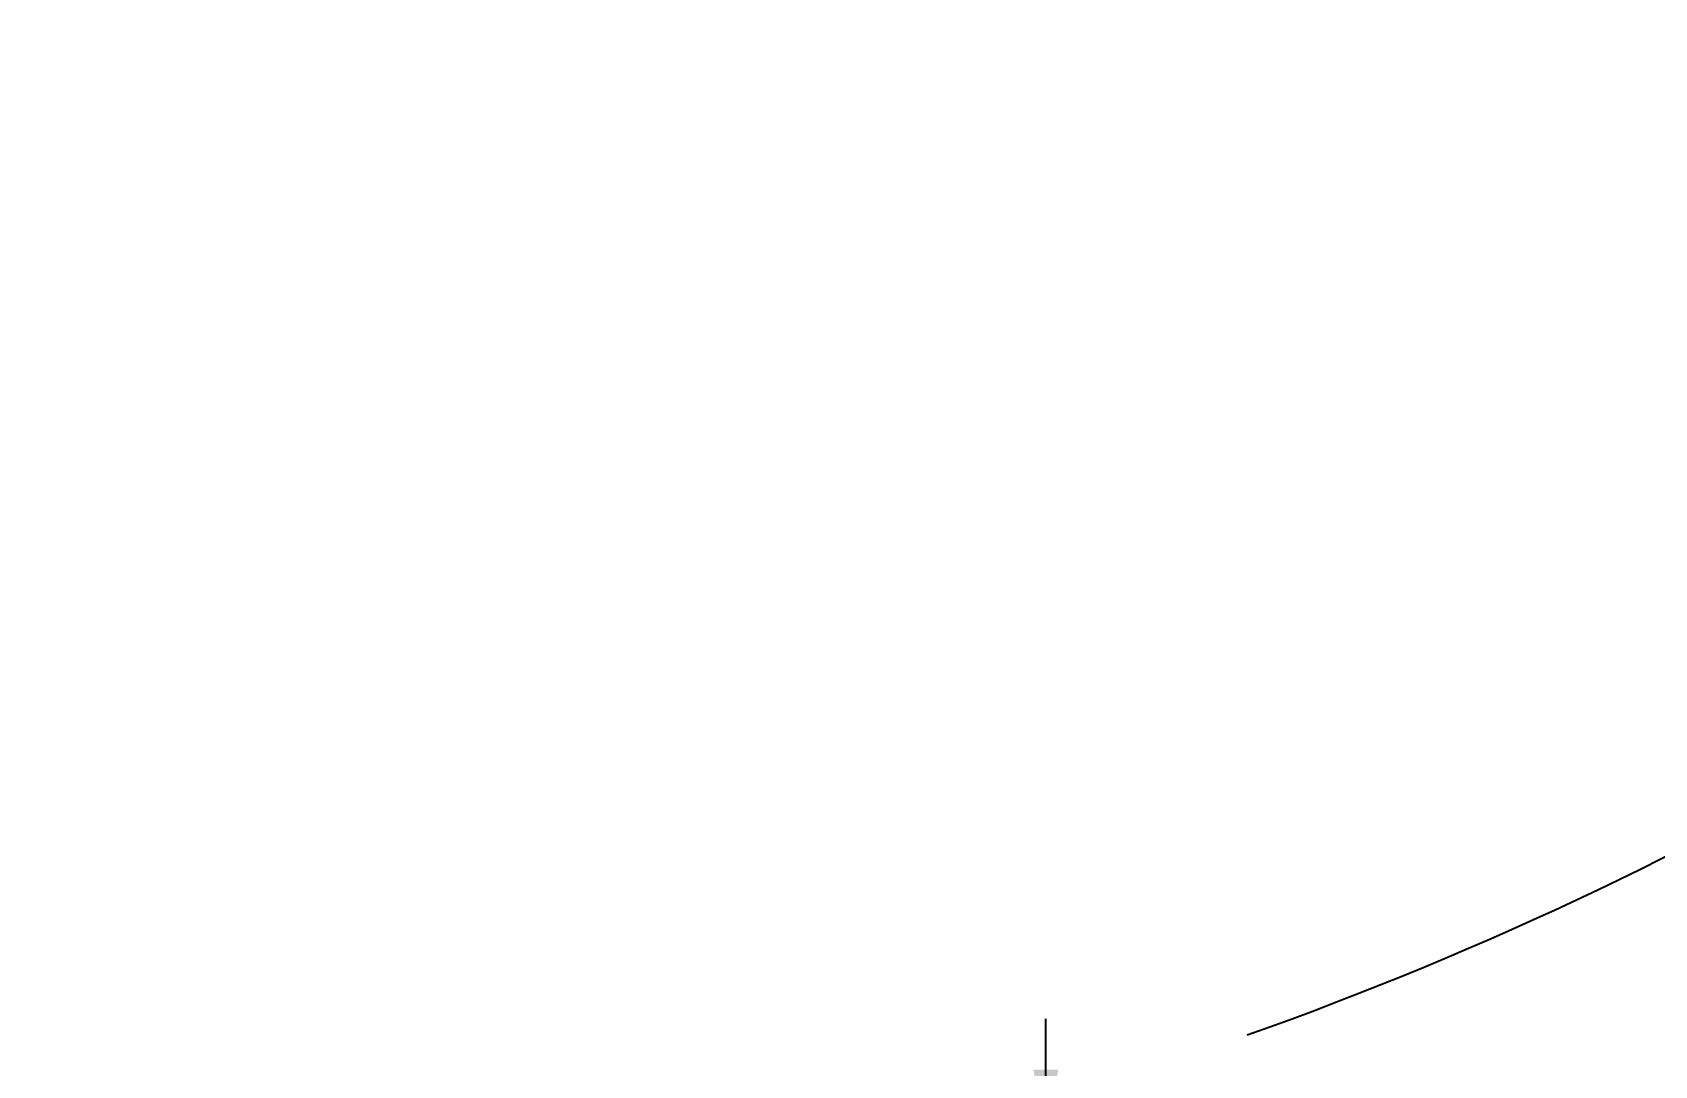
# Model space of a CAD drawing. Header units: millimetres. Extents: x 8 to 867, y 8 to 585.
# Drawn here: x 734.8 to 798.6, y 432 to 472.7 of the extents above; entities that cross this region are included whole.
import ezdxf

# ---------------------------------------------------------------- set-up
doc = ezdxf.new("R2010")
doc.units = ezdxf.units.MM
doc.layers.add('DIMENSIONS', color=2, linetype='Continuous')
doc.styles.add('SLDTEXTSTYLE0', font='TXT', dxfattribs={"width": 0.75})
doc.dimstyles.new('SLDDIMSTYLE21', dxfattribs={"dimtxt": 3.5, "dimasz": 2, "dimexe": 0, "dimexo": 0.0625, "dimgap": 0.875, "dimtad": 1, "dimrnd": 1e-09, "dimzin": 12, "dimdsep": 46, "dimtxsty": 'SLDTEXTSTYLE0', "dimsah": 1, "dimcen": 0.09, "dimadec": 0, "dimazin": 3, "dimtfac": 1, "dimtmove": 0, "dimatfit": 0, "dimfxl": 0, "dimfrac": 2, "dimtolj": 1, "dimtzin": 12, "dimarcsym": 0})
doc.dimstyles.new('SLDDIMSTYLE22', dxfattribs={"dimtxt": 3.5, "dimasz": 2, "dimexe": 0, "dimexo": 0.0625, "dimgap": 0.875, "dimtad": 1, "dimrnd": 1e-09, "dimzin": 12, "dimdsep": 46, "dimtxsty": 'SLDTEXTSTYLE0', "dimsah": 1, "dimcen": 0, "dimadec": 0, "dimazin": 3, "dimtfac": 1, "dimtofl": 0, "dimtmove": 0, "dimatfit": 3, "dimfxl": 0, "dimfrac": 2, "dimtolj": 1, "dimtzin": 12, "dimarcsym": 0})

# ---------------------------------------------------------------- blocks, each defined once
blk = doc.blocks.new('_D_57')
at = {"layer": 'DIMENSIONS'}
for p, q in [((774.676, 429.833), (774.676, 433.833)), ((765.03, 429.833), (776.676, 429.833)), ((774.676, 429.833), (774.676, 421.833)), ((758.598, 421.833), (776.676, 421.833)), ((774.676, 421.833), (774.676, 417.833))]:
    blk.add_line(p, q, dxfattribs=at)
for points in [[(774.676, 429.833), (775.176, 431.833), (774.176, 431.833)], [(774.676, 421.833), (774.176, 419.833), (775.176, 419.833)]]:
    blk.add_solid(points, dxfattribs=at)
at = {"layer": 'DIMENSIONS', "insert": (770.164, 424.54), "char_height": 3.5, "attachment_point": 1, "rotation": 90, "style": 'SLDTEXTSTYLE0'}
blk.add_mtext('8', dxfattribs=at)
blk = doc.blocks.new('_D_87')
at = {"layer": 'DIMENSIONS'}
blk.add_line((786.397, 544.029), (734.78, 568.209), dxfattribs=at)
blk.add_arc((734.78, 568.209), 143.231, 289.50519, 336.90962, dxfattribs=at)
blk.add_solid([(786.397, 544.029), (784.798, 545.331), (784.374, 544.425)], dxfattribs=at)
at = {"layer": 'DIMENSIONS', "insert": (771.879, 555.806), "char_height": 3.5, "attachment_point": 1, "rotation": 334.90007, "style": 'SLDTEXTSTYLE0'}
blk.add_mtext('R57', dxfattribs=at)

msp = doc.modelspace()

# ---------------------------------------------------------------- dimensions: what is measured, and where the dimension line sits
at = {"layer": 'DIMENSIONS'}
dim = msp.add_radius_dim(center=(734.7799, 568.20876), mpoint=(786.39735, 544.02946), dimstyle='SLDDIMSTYLE22', dxfattribs=at)
dim.commit()
dim.dimension.update_dxf_attribs({"geometry": '_D_87', "text_midpoint": (773.674, 549.9895), "dimtype": 164})
dim = msp.add_linear_dim(base=(774.67609, 421.83342), p1=(764.0299, 429.83342), p2=(757.59786, 421.83342), angle=90, dimstyle='SLDDIMSTYLE21', dxfattribs=at)
dim.commit()
dim.dimension.update_dxf_attribs({"geometry": '_D_57', "text_midpoint": (774.67609, 425.83342), "dimtype": 160})

doc.saveas('drawing.dxf')
